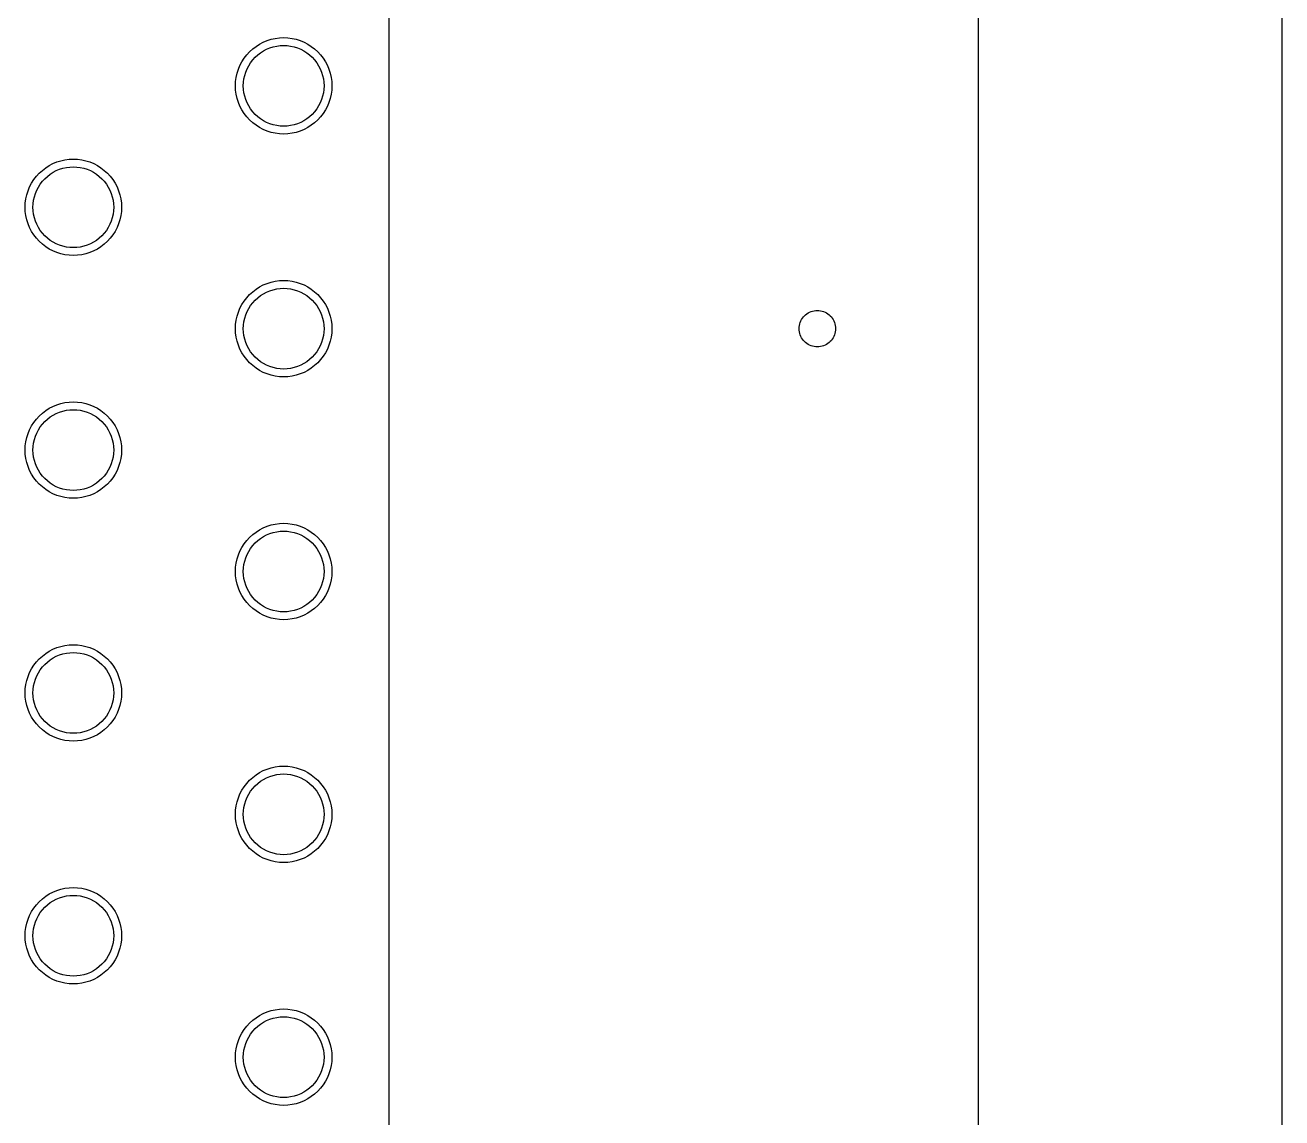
# Model space of a CAD drawing. Header units: millimetres. Extents: x 0 to 2033, y -1000001 to 3212.
# Drawn here: x 365 to 572, y 845 to 1025 of the extents above; entities that cross this region are included whole.
import ezdxf

# ---------------------------------------------------------------- set-up
doc = ezdxf.new("R2010")
doc.units = ezdxf.units.MM
doc.layers.add('DRAWING', color=7, linetype='Continuous')

msp = doc.modelspace()

# ---------------------------------------------------------------- linework, layer by layer
at = {"layer": 'DRAWING', "linetype": 'CONTINUOUS', "true_color": 0x111111}
msp.add_line((522, 3150), (522, 320), dxfattribs=at)
at = {"layer": 'DRAWING', "linetype": 'CONTINUOUS', "true_color": 0xff6a00}
msp.add_line((572, 3150), (572, 320), dxfattribs=at)
at = {"layer": 'DRAWING', "linetype": 'CONTINUOUS', "true_color": 0x222222}
msp.add_line((424.92, 3135), (424.92, 335), dxfattribs=at)
at = {"layer": 'DRAWING', "linetype": 'CONTINUOUS', "true_color": 0xff1a1a}
for points in [[(415.54, 1015), (415.51, 1014.31), (415.42, 1013.62), (415.27, 1012.94), (415.06, 1012.28), (414.8, 1011.64), (414.48, 1011.03), (414.1, 1010.45), (413.68, 1009.9), (413.21, 1009.39), (412.7, 1008.92), (412.15, 1008.5), (411.57, 1008.12), (410.96, 1007.8), (410.32, 1007.54), (409.66, 1007.33), (408.98, 1007.18), (408.29, 1007.09), (407.6, 1007.06), (406.91, 1007.09), (406.22, 1007.18), (405.54, 1007.33), (404.88, 1007.54), (404.24, 1007.8), (403.63, 1008.12), (403.05, 1008.5), (402.5, 1008.92), (401.99, 1009.39), (401.52, 1009.9), (401.1, 1010.45), (400.72, 1011.03), (400.4, 1011.64), (400.14, 1012.28), (399.93, 1012.94), (399.78, 1013.62), (399.69, 1014.31), (399.66, 1015), (399.69, 1015.69), (399.78, 1016.38), (399.93, 1017.06), (400.14, 1017.72), (400.4, 1018.36), (400.72, 1018.97), (401.1, 1019.55), (401.52, 1020.1), (401.99, 1020.61), (402.5, 1021.08), (403.05, 1021.5), (403.63, 1021.88), (404.24, 1022.2), (404.88, 1022.46), (405.54, 1022.67), (406.22, 1022.82), (406.91, 1022.91), (407.6, 1022.94), (408.29, 1022.91), (408.98, 1022.82), (409.66, 1022.67), (410.32, 1022.46), (410.96, 1022.2), (411.57, 1021.88), (412.15, 1021.5), (412.7, 1021.08), (413.21, 1020.61), (413.68, 1020.1), (414.1, 1019.55), (414.48, 1018.97), (414.8, 1018.36), (415.06, 1017.72), (415.27, 1017.06), (415.42, 1016.38), (415.51, 1015.69), (415.54, 1015)], [(380.9, 995), (380.87, 994.31), (380.78, 993.62), (380.63, 992.94), (380.42, 992.28), (380.16, 991.64), (379.84, 991.03), (379.46, 990.45), (379.04, 989.9), (378.57, 989.39), (378.06, 988.92), (377.51, 988.5), (376.93, 988.12), (376.32, 987.8), (375.68, 987.54), (375.02, 987.33), (374.34, 987.18), (373.65, 987.09), (372.96, 987.06), (372.27, 987.09), (371.58, 987.18), (370.9, 987.33), (370.24, 987.54), (369.6, 987.8), (368.99, 988.12), (368.41, 988.5), (367.86, 988.92), (367.35, 989.39), (366.88, 989.9), (366.46, 990.45), (366.08, 991.03), (365.76, 991.64), (365.5, 992.28), (365.29, 992.94), (365.14, 993.62), (365.05, 994.31), (365.02, 995), (365.05, 995.69), (365.14, 996.38), (365.29, 997.06), (365.5, 997.72), (365.76, 998.36), (366.08, 998.97), (366.46, 999.55), (366.88, 1000.1), (367.35, 1000.61), (367.86, 1001.08), (368.41, 1001.5), (368.99, 1001.88), (369.6, 1002.2), (370.24, 1002.46), (370.9, 1002.67), (371.58, 1002.82), (372.27, 1002.91), (372.96, 1002.94), (373.65, 1002.91), (374.34, 1002.82), (375.02, 1002.67), (375.68, 1002.46), (376.32, 1002.2), (376.93, 1001.88), (377.51, 1001.5), (378.06, 1001.08), (378.57, 1000.61), (379.04, 1000.1), (379.46, 999.55), (379.84, 998.97), (380.16, 998.36), (380.42, 997.72), (380.63, 997.06), (380.78, 996.38), (380.87, 995.69), (380.9, 995)], [(415.54, 975), (415.51, 974.31), (415.42, 973.62), (415.27, 972.94), (415.06, 972.28), (414.8, 971.64), (414.48, 971.03), (414.1, 970.45), (413.68, 969.9), (413.21, 969.39), (412.7, 968.92), (412.15, 968.5), (411.57, 968.12), (410.96, 967.8), (410.32, 967.54), (409.66, 967.33), (408.98, 967.18), (408.29, 967.09), (407.6, 967.06), (406.91, 967.09), (406.22, 967.18), (405.54, 967.33), (404.88, 967.54), (404.24, 967.8), (403.63, 968.12), (403.05, 968.5), (402.5, 968.92), (401.99, 969.39), (401.52, 969.9), (401.1, 970.45), (400.72, 971.03), (400.4, 971.64), (400.14, 972.28), (399.93, 972.94), (399.78, 973.62), (399.69, 974.31), (399.66, 975), (399.69, 975.69), (399.78, 976.38), (399.93, 977.06), (400.14, 977.72), (400.4, 978.36), (400.72, 978.97), (401.1, 979.55), (401.52, 980.1), (401.99, 980.61), (402.5, 981.08), (403.05, 981.5), (403.63, 981.88), (404.24, 982.2), (404.88, 982.46), (405.54, 982.67), (406.22, 982.82), (406.91, 982.91), (407.6, 982.94), (408.29, 982.91), (408.98, 982.82), (409.66, 982.67), (410.32, 982.46), (410.96, 982.2), (411.57, 981.88), (412.15, 981.5), (412.7, 981.08), (413.21, 980.61), (413.68, 980.1), (414.1, 979.55), (414.48, 978.97), (414.8, 978.36), (415.06, 977.72), (415.27, 977.06), (415.42, 976.38), (415.51, 975.69), (415.54, 975)], [(380.9, 955), (380.87, 954.31), (380.78, 953.62), (380.63, 952.94), (380.42, 952.28), (380.16, 951.64), (379.84, 951.03), (379.46, 950.45), (379.04, 949.9), (378.57, 949.39), (378.06, 948.92), (377.51, 948.5), (376.93, 948.12), (376.32, 947.8), (375.68, 947.54), (375.02, 947.33), (374.34, 947.18), (373.65, 947.09), (372.96, 947.06), (372.27, 947.09), (371.58, 947.18), (370.9, 947.33), (370.24, 947.54), (369.6, 947.8), (368.99, 948.12), (368.41, 948.5), (367.86, 948.92), (367.35, 949.39), (366.88, 949.9), (366.46, 950.45), (366.08, 951.03), (365.76, 951.64), (365.5, 952.28), (365.29, 952.94), (365.14, 953.62), (365.05, 954.31), (365.02, 955), (365.05, 955.69), (365.14, 956.38), (365.29, 957.06), (365.5, 957.72), (365.76, 958.36), (366.08, 958.97), (366.46, 959.55), (366.88, 960.1), (367.35, 960.61), (367.86, 961.08), (368.41, 961.5), (368.99, 961.88), (369.6, 962.2), (370.24, 962.46), (370.9, 962.67), (371.58, 962.82), (372.27, 962.91), (372.96, 962.94), (373.65, 962.91), (374.34, 962.82), (375.02, 962.67), (375.68, 962.46), (376.32, 962.2), (376.93, 961.88), (377.51, 961.5), (378.06, 961.08), (378.57, 960.61), (379.04, 960.1), (379.46, 959.55), (379.84, 958.97), (380.16, 958.36), (380.42, 957.72), (380.63, 957.06), (380.78, 956.38), (380.87, 955.69), (380.9, 955)], [(415.54, 935), (415.51, 934.31), (415.42, 933.62), (415.27, 932.94), (415.06, 932.28), (414.8, 931.64), (414.48, 931.03), (414.1, 930.45), (413.68, 929.9), (413.21, 929.39), (412.7, 928.92), (412.15, 928.5), (411.57, 928.12), (410.96, 927.8), (410.32, 927.54), (409.66, 927.33), (408.98, 927.18), (408.29, 927.09), (407.6, 927.06), (406.91, 927.09), (406.22, 927.18), (405.54, 927.33), (404.88, 927.54), (404.24, 927.8), (403.63, 928.12), (403.05, 928.5), (402.5, 928.92), (401.99, 929.39), (401.52, 929.9), (401.1, 930.45), (400.72, 931.03), (400.4, 931.64), (400.14, 932.28), (399.93, 932.94), (399.78, 933.62), (399.69, 934.31), (399.66, 935), (399.69, 935.69), (399.78, 936.38), (399.93, 937.06), (400.14, 937.72), (400.4, 938.36), (400.72, 938.97), (401.1, 939.55), (401.52, 940.1), (401.99, 940.61), (402.5, 941.08), (403.05, 941.5), (403.63, 941.88), (404.24, 942.2), (404.88, 942.46), (405.54, 942.67), (406.22, 942.82), (406.91, 942.91), (407.6, 942.94), (408.29, 942.91), (408.98, 942.82), (409.66, 942.67), (410.32, 942.46), (410.96, 942.2), (411.57, 941.88), (412.15, 941.5), (412.7, 941.08), (413.21, 940.61), (413.68, 940.1), (414.1, 939.55), (414.48, 938.97), (414.8, 938.36), (415.06, 937.72), (415.27, 937.06), (415.42, 936.38), (415.51, 935.69), (415.54, 935)], [(380.9, 915), (380.87, 914.31), (380.78, 913.62), (380.63, 912.94), (380.42, 912.28), (380.16, 911.64), (379.84, 911.03), (379.46, 910.45), (379.04, 909.9), (378.57, 909.39), (378.06, 908.92), (377.51, 908.5), (376.93, 908.12), (376.32, 907.8), (375.68, 907.54), (375.02, 907.33), (374.34, 907.18), (373.65, 907.09), (372.96, 907.06), (372.27, 907.09), (371.58, 907.18), (370.9, 907.33), (370.24, 907.54), (369.6, 907.8), (368.99, 908.12), (368.41, 908.5), (367.86, 908.92), (367.35, 909.39), (366.88, 909.9), (366.46, 910.45), (366.08, 911.03), (365.76, 911.64), (365.5, 912.28), (365.29, 912.94), (365.14, 913.62), (365.05, 914.31), (365.02, 915), (365.05, 915.69), (365.14, 916.38), (365.29, 917.06), (365.5, 917.72), (365.76, 918.36), (366.08, 918.97), (366.46, 919.55), (366.88, 920.1), (367.35, 920.61), (367.86, 921.08), (368.41, 921.5), (368.99, 921.88), (369.6, 922.2), (370.24, 922.46), (370.9, 922.67), (371.58, 922.82), (372.27, 922.91), (372.96, 922.94), (373.65, 922.91), (374.34, 922.82), (375.02, 922.67), (375.68, 922.46), (376.32, 922.2), (376.93, 921.88), (377.51, 921.5), (378.06, 921.08), (378.57, 920.61), (379.04, 920.1), (379.46, 919.55), (379.84, 918.97), (380.16, 918.36), (380.42, 917.72), (380.63, 917.06), (380.78, 916.38), (380.87, 915.69), (380.9, 915)], [(415.54, 895), (415.51, 894.31), (415.42, 893.62), (415.27, 892.94), (415.06, 892.28), (414.8, 891.64), (414.48, 891.03), (414.1, 890.45), (413.68, 889.9), (413.21, 889.39), (412.7, 888.92), (412.15, 888.5), (411.57, 888.12), (410.96, 887.8), (410.32, 887.54), (409.66, 887.33), (408.98, 887.18), (408.29, 887.09), (407.6, 887.06), (406.91, 887.09), (406.22, 887.18), (405.54, 887.33), (404.88, 887.54), (404.24, 887.8), (403.63, 888.12), (403.05, 888.5), (402.5, 888.92), (401.99, 889.39), (401.52, 889.9), (401.1, 890.45), (400.72, 891.03), (400.4, 891.64), (400.14, 892.28), (399.93, 892.94), (399.78, 893.62), (399.69, 894.31), (399.66, 895), (399.69, 895.69), (399.78, 896.38), (399.93, 897.06), (400.14, 897.72), (400.4, 898.36), (400.72, 898.97), (401.1, 899.55), (401.52, 900.1), (401.99, 900.61), (402.5, 901.08), (403.05, 901.5), (403.63, 901.88), (404.24, 902.2), (404.88, 902.46), (405.54, 902.67), (406.22, 902.82), (406.91, 902.91), (407.6, 902.94), (408.29, 902.91), (408.98, 902.82), (409.66, 902.67), (410.32, 902.46), (410.96, 902.2), (411.57, 901.88), (412.15, 901.5), (412.7, 901.08), (413.21, 900.61), (413.68, 900.1), (414.1, 899.55), (414.48, 898.97), (414.8, 898.36), (415.06, 897.72), (415.27, 897.06), (415.42, 896.38), (415.51, 895.69), (415.54, 895)], [(380.9, 875), (380.87, 874.31), (380.78, 873.62), (380.63, 872.94), (380.42, 872.28), (380.16, 871.64), (379.84, 871.03), (379.46, 870.45), (379.04, 869.9), (378.57, 869.39), (378.06, 868.92), (377.51, 868.5), (376.93, 868.12), (376.32, 867.8), (375.68, 867.54), (375.02, 867.33), (374.34, 867.18), (373.65, 867.09), (372.96, 867.06), (372.27, 867.09), (371.58, 867.18), (370.9, 867.33), (370.24, 867.54), (369.6, 867.8), (368.99, 868.12), (368.41, 868.5), (367.86, 868.92), (367.35, 869.39), (366.88, 869.9), (366.46, 870.45), (366.08, 871.03), (365.76, 871.64), (365.5, 872.28), (365.29, 872.94), (365.14, 873.62), (365.05, 874.31), (365.02, 875), (365.05, 875.69), (365.14, 876.38), (365.29, 877.06), (365.5, 877.72), (365.76, 878.36), (366.08, 878.97), (366.46, 879.55), (366.88, 880.1), (367.35, 880.61), (367.86, 881.08), (368.41, 881.5), (368.99, 881.88), (369.6, 882.2), (370.24, 882.46), (370.9, 882.67), (371.58, 882.82), (372.27, 882.91), (372.96, 882.94), (373.65, 882.91), (374.34, 882.82), (375.02, 882.67), (375.68, 882.46), (376.32, 882.2), (376.93, 881.88), (377.51, 881.5), (378.06, 881.08), (378.57, 880.61), (379.04, 880.1), (379.46, 879.55), (379.84, 878.97), (380.16, 878.36), (380.42, 877.72), (380.63, 877.06), (380.78, 876.38), (380.87, 875.69), (380.9, 875)], [(415.54, 855), (415.51, 854.31), (415.42, 853.62), (415.27, 852.94), (415.06, 852.28), (414.8, 851.64), (414.48, 851.03), (414.1, 850.45), (413.68, 849.9), (413.21, 849.39), (412.7, 848.92), (412.15, 848.5), (411.57, 848.12), (410.96, 847.8), (410.32, 847.54), (409.66, 847.33), (408.98, 847.18), (408.29, 847.09), (407.6, 847.06), (406.91, 847.09), (406.22, 847.18), (405.54, 847.33), (404.88, 847.54), (404.24, 847.8), (403.63, 848.12), (403.05, 848.5), (402.5, 848.92), (401.99, 849.39), (401.52, 849.9), (401.1, 850.45), (400.72, 851.03), (400.4, 851.64), (400.14, 852.28), (399.93, 852.94), (399.78, 853.62), (399.69, 854.31), (399.66, 855), (399.69, 855.69), (399.78, 856.38), (399.93, 857.06), (400.14, 857.72), (400.4, 858.36), (400.72, 858.97), (401.1, 859.55), (401.52, 860.1), (401.99, 860.61), (402.5, 861.08), (403.05, 861.5), (403.63, 861.88), (404.24, 862.2), (404.88, 862.46), (405.54, 862.67), (406.22, 862.82), (406.91, 862.91), (407.6, 862.94), (408.29, 862.91), (408.98, 862.82), (409.66, 862.67), (410.32, 862.46), (410.96, 862.2), (411.57, 861.88), (412.15, 861.5), (412.7, 861.08), (413.21, 860.61), (413.68, 860.1), (414.1, 859.55), (414.48, 858.97), (414.8, 858.36), (415.06, 857.72), (415.27, 857.06), (415.42, 856.38), (415.51, 855.69), (415.54, 855)]]:
    msp.add_lwpolyline(points, close=True, dxfattribs=at)
at = {"layer": 'DRAWING', "linetype": 'CONTINUOUS', "true_color": 0x111111}
for points in [[(414.25, 1015), (414.22, 1014.42), (414.15, 1013.85), (414.02, 1013.28), (413.85, 1012.73), (413.63, 1012.19), (413.36, 1011.68), (413.05, 1011.19), (412.69, 1010.73), (412.3, 1010.3), (411.87, 1009.91), (411.41, 1009.55), (410.93, 1009.24), (410.41, 1008.97), (409.87, 1008.75), (409.32, 1008.58), (408.75, 1008.45), (408.18, 1008.38), (407.6, 1008.35), (407.02, 1008.38), (406.45, 1008.45), (405.88, 1008.58), (405.33, 1008.75), (404.79, 1008.97), (404.28, 1009.24), (403.79, 1009.55), (403.33, 1009.91), (402.9, 1010.3), (402.51, 1010.73), (402.15, 1011.19), (401.84, 1011.68), (401.57, 1012.19), (401.35, 1012.73), (401.18, 1013.28), (401.05, 1013.85), (400.98, 1014.42), (400.95, 1015), (400.98, 1015.58), (401.05, 1016.15), (401.18, 1016.72), (401.35, 1017.27), (401.57, 1017.81), (401.84, 1018.32), (402.15, 1018.81), (402.51, 1019.27), (402.9, 1019.7), (403.33, 1020.09), (403.79, 1020.45), (404.28, 1020.76), (404.79, 1021.03), (405.33, 1021.25), (405.88, 1021.42), (406.45, 1021.55), (407.02, 1021.62), (407.6, 1021.65), (408.18, 1021.62), (408.75, 1021.55), (409.32, 1021.42), (409.87, 1021.25), (410.41, 1021.03), (410.93, 1020.76), (411.41, 1020.45), (411.87, 1020.09), (412.3, 1019.7), (412.69, 1019.27), (413.05, 1018.81), (413.36, 1018.32), (413.63, 1017.81), (413.85, 1017.27), (414.02, 1016.72), (414.15, 1016.15), (414.22, 1015.58), (414.25, 1015)], [(379.61, 995), (379.58, 994.42), (379.51, 993.85), (379.38, 993.28), (379.21, 992.73), (378.99, 992.19), (378.72, 991.68), (378.41, 991.19), (378.05, 990.73), (377.66, 990.3), (377.23, 989.91), (376.77, 989.55), (376.29, 989.24), (375.77, 988.97), (375.23, 988.75), (374.68, 988.58), (374.11, 988.45), (373.54, 988.38), (372.96, 988.35), (372.38, 988.38), (371.81, 988.45), (371.24, 988.58), (370.69, 988.75), (370.15, 988.97), (369.64, 989.24), (369.15, 989.55), (368.69, 989.91), (368.26, 990.3), (367.87, 990.73), (367.51, 991.19), (367.2, 991.68), (366.93, 992.19), (366.71, 992.73), (366.54, 993.28), (366.41, 993.85), (366.34, 994.42), (366.31, 995), (366.34, 995.58), (366.41, 996.15), (366.54, 996.72), (366.71, 997.27), (366.93, 997.81), (367.2, 998.32), (367.51, 998.81), (367.87, 999.27), (368.26, 999.7), (368.69, 1000.09), (369.15, 1000.45), (369.64, 1000.76), (370.15, 1001.03), (370.69, 1001.25), (371.24, 1001.42), (371.81, 1001.55), (372.38, 1001.62), (372.96, 1001.65), (373.54, 1001.62), (374.11, 1001.55), (374.68, 1001.42), (375.23, 1001.25), (375.77, 1001.03), (376.29, 1000.76), (376.77, 1000.45), (377.23, 1000.09), (377.66, 999.7), (378.05, 999.27), (378.41, 998.81), (378.72, 998.32), (378.99, 997.81), (379.21, 997.27), (379.38, 996.72), (379.51, 996.15), (379.58, 995.58), (379.61, 995)], [(414.25, 975), (414.22, 974.42), (414.15, 973.85), (414.02, 973.28), (413.85, 972.73), (413.63, 972.19), (413.36, 971.68), (413.05, 971.19), (412.69, 970.73), (412.3, 970.3), (411.87, 969.91), (411.41, 969.55), (410.93, 969.24), (410.41, 968.97), (409.87, 968.75), (409.32, 968.58), (408.75, 968.45), (408.18, 968.38), (407.6, 968.35), (407.02, 968.38), (406.45, 968.45), (405.88, 968.58), (405.33, 968.75), (404.79, 968.97), (404.28, 969.24), (403.79, 969.55), (403.33, 969.91), (402.9, 970.3), (402.51, 970.73), (402.15, 971.19), (401.84, 971.68), (401.57, 972.19), (401.35, 972.73), (401.18, 973.28), (401.05, 973.85), (400.98, 974.42), (400.95, 975), (400.98, 975.58), (401.05, 976.15), (401.18, 976.72), (401.35, 977.27), (401.57, 977.81), (401.84, 978.32), (402.15, 978.81), (402.51, 979.27), (402.9, 979.7), (403.33, 980.09), (403.79, 980.45), (404.28, 980.76), (404.79, 981.03), (405.33, 981.25), (405.88, 981.42), (406.45, 981.55), (407.02, 981.62), (407.6, 981.65), (408.18, 981.62), (408.75, 981.55), (409.32, 981.42), (409.87, 981.25), (410.41, 981.03), (410.93, 980.76), (411.41, 980.45), (411.87, 980.09), (412.3, 979.7), (412.69, 979.27), (413.05, 978.81), (413.36, 978.32), (413.63, 977.81), (413.85, 977.27), (414.02, 976.72), (414.15, 976.15), (414.22, 975.58), (414.25, 975)], [(498.5, 975), (498.49, 974.74), (498.45, 974.48), (498.4, 974.22), (498.32, 973.97), (498.22, 973.73), (498.1, 973.5), (497.96, 973.28), (497.8, 973.07), (497.62, 972.88), (497.43, 972.7), (497.22, 972.54), (497, 972.4), (496.77, 972.28), (496.53, 972.18), (496.28, 972.1), (496.02, 972.05), (495.76, 972.01), (495.5, 972), (495.24, 972.01), (494.98, 972.05), (494.72, 972.1), (494.47, 972.18), (494.23, 972.28), (494, 972.4), (493.78, 972.54), (493.57, 972.7), (493.38, 972.88), (493.2, 973.07), (493.04, 973.28), (492.9, 973.5), (492.78, 973.73), (492.68, 973.97), (492.6, 974.22), (492.55, 974.48), (492.51, 974.74), (492.5, 975), (492.51, 975.26), (492.55, 975.52), (492.6, 975.78), (492.68, 976.03), (492.78, 976.27), (492.9, 976.5), (493.04, 976.72), (493.2, 976.93), (493.38, 977.12), (493.57, 977.3), (493.78, 977.46), (494, 977.6), (494.23, 977.72), (494.47, 977.82), (494.72, 977.9), (494.98, 977.95), (495.24, 977.99), (495.5, 978), (495.76, 977.99), (496.02, 977.95), (496.28, 977.9), (496.53, 977.82), (496.77, 977.72), (497, 977.6), (497.22, 977.46), (497.43, 977.3), (497.62, 977.12), (497.8, 976.93), (497.96, 976.72), (498.1, 976.5), (498.22, 976.27), (498.32, 976.03), (498.4, 975.78), (498.45, 975.52), (498.49, 975.26), (498.5, 975)], [(379.61, 955), (379.58, 954.42), (379.51, 953.85), (379.38, 953.28), (379.21, 952.73), (378.99, 952.19), (378.72, 951.68), (378.41, 951.19), (378.05, 950.73), (377.66, 950.3), (377.23, 949.91), (376.77, 949.55), (376.29, 949.24), (375.77, 948.97), (375.23, 948.75), (374.68, 948.58), (374.11, 948.45), (373.54, 948.38), (372.96, 948.35), (372.38, 948.38), (371.81, 948.45), (371.24, 948.58), (370.69, 948.75), (370.15, 948.97), (369.64, 949.24), (369.15, 949.55), (368.69, 949.91), (368.26, 950.3), (367.87, 950.73), (367.51, 951.19), (367.2, 951.68), (366.93, 952.19), (366.71, 952.73), (366.54, 953.28), (366.41, 953.85), (366.34, 954.42), (366.31, 955), (366.34, 955.58), (366.41, 956.15), (366.54, 956.72), (366.71, 957.27), (366.93, 957.81), (367.2, 958.32), (367.51, 958.81), (367.87, 959.27), (368.26, 959.7), (368.69, 960.09), (369.15, 960.45), (369.64, 960.76), (370.15, 961.03), (370.69, 961.25), (371.24, 961.42), (371.81, 961.55), (372.38, 961.62), (372.96, 961.65), (373.54, 961.62), (374.11, 961.55), (374.68, 961.42), (375.23, 961.25), (375.77, 961.03), (376.29, 960.76), (376.77, 960.45), (377.23, 960.09), (377.66, 959.7), (378.05, 959.27), (378.41, 958.81), (378.72, 958.32), (378.99, 957.81), (379.21, 957.27), (379.38, 956.72), (379.51, 956.15), (379.58, 955.58), (379.61, 955)], [(414.25, 935), (414.22, 934.42), (414.15, 933.85), (414.02, 933.28), (413.85, 932.73), (413.63, 932.19), (413.36, 931.68), (413.05, 931.19), (412.69, 930.73), (412.3, 930.3), (411.87, 929.91), (411.41, 929.55), (410.93, 929.24), (410.41, 928.97), (409.87, 928.75), (409.32, 928.58), (408.75, 928.45), (408.18, 928.38), (407.6, 928.35), (407.02, 928.38), (406.45, 928.45), (405.88, 928.58), (405.33, 928.75), (404.79, 928.97), (404.28, 929.24), (403.79, 929.55), (403.33, 929.91), (402.9, 930.3), (402.51, 930.73), (402.15, 931.19), (401.84, 931.68), (401.57, 932.19), (401.35, 932.73), (401.18, 933.28), (401.05, 933.85), (400.98, 934.42), (400.95, 935), (400.98, 935.58), (401.05, 936.15), (401.18, 936.72), (401.35, 937.27), (401.57, 937.81), (401.84, 938.32), (402.15, 938.81), (402.51, 939.27), (402.9, 939.7), (403.33, 940.09), (403.79, 940.45), (404.28, 940.76), (404.79, 941.03), (405.33, 941.25), (405.88, 941.42), (406.45, 941.55), (407.02, 941.62), (407.6, 941.65), (408.18, 941.62), (408.75, 941.55), (409.32, 941.42), (409.87, 941.25), (410.41, 941.03), (410.93, 940.76), (411.41, 940.45), (411.87, 940.09), (412.3, 939.7), (412.69, 939.27), (413.05, 938.81), (413.36, 938.32), (413.63, 937.81), (413.85, 937.27), (414.02, 936.72), (414.15, 936.15), (414.22, 935.58), (414.25, 935)], [(379.61, 915), (379.58, 914.42), (379.51, 913.85), (379.38, 913.28), (379.21, 912.73), (378.99, 912.19), (378.72, 911.68), (378.41, 911.19), (378.05, 910.73), (377.66, 910.3), (377.23, 909.91), (376.77, 909.55), (376.29, 909.24), (375.77, 908.97), (375.23, 908.75), (374.68, 908.58), (374.11, 908.45), (373.54, 908.38), (372.96, 908.35), (372.38, 908.38), (371.81, 908.45), (371.24, 908.58), (370.69, 908.75), (370.15, 908.97), (369.64, 909.24), (369.15, 909.55), (368.69, 909.91), (368.26, 910.3), (367.87, 910.73), (367.51, 911.19), (367.2, 911.68), (366.93, 912.19), (366.71, 912.73), (366.54, 913.28), (366.41, 913.85), (366.34, 914.42), (366.31, 915), (366.34, 915.58), (366.41, 916.15), (366.54, 916.72), (366.71, 917.27), (366.93, 917.81), (367.2, 918.32), (367.51, 918.81), (367.87, 919.27), (368.26, 919.7), (368.69, 920.09), (369.15, 920.45), (369.64, 920.76), (370.15, 921.03), (370.69, 921.25), (371.24, 921.42), (371.81, 921.55), (372.38, 921.62), (372.96, 921.65), (373.54, 921.62), (374.11, 921.55), (374.68, 921.42), (375.23, 921.25), (375.77, 921.03), (376.29, 920.76), (376.77, 920.45), (377.23, 920.09), (377.66, 919.7), (378.05, 919.27), (378.41, 918.81), (378.72, 918.32), (378.99, 917.81), (379.21, 917.27), (379.38, 916.72), (379.51, 916.15), (379.58, 915.58), (379.61, 915)], [(414.25, 895), (414.22, 894.42), (414.15, 893.85), (414.02, 893.28), (413.85, 892.73), (413.63, 892.19), (413.36, 891.68), (413.05, 891.19), (412.69, 890.73), (412.3, 890.3), (411.87, 889.91), (411.41, 889.55), (410.93, 889.24), (410.41, 888.97), (409.87, 888.75), (409.32, 888.58), (408.75, 888.45), (408.18, 888.38), (407.6, 888.35), (407.02, 888.38), (406.45, 888.45), (405.88, 888.58), (405.33, 888.75), (404.79, 888.97), (404.28, 889.24), (403.79, 889.55), (403.33, 889.91), (402.9, 890.3), (402.51, 890.73), (402.15, 891.19), (401.84, 891.68), (401.57, 892.19), (401.35, 892.73), (401.18, 893.28), (401.05, 893.85), (400.98, 894.42), (400.95, 895), (400.98, 895.58), (401.05, 896.15), (401.18, 896.72), (401.35, 897.27), (401.57, 897.81), (401.84, 898.32), (402.15, 898.81), (402.51, 899.27), (402.9, 899.7), (403.33, 900.09), (403.79, 900.45), (404.28, 900.76), (404.79, 901.03), (405.33, 901.25), (405.88, 901.42), (406.45, 901.55), (407.02, 901.62), (407.6, 901.65), (408.18, 901.62), (408.75, 901.55), (409.32, 901.42), (409.87, 901.25), (410.41, 901.03), (410.93, 900.76), (411.41, 900.45), (411.87, 900.09), (412.3, 899.7), (412.69, 899.27), (413.05, 898.81), (413.36, 898.32), (413.63, 897.81), (413.85, 897.27), (414.02, 896.72), (414.15, 896.15), (414.22, 895.58), (414.25, 895)], [(379.61, 875), (379.58, 874.42), (379.51, 873.85), (379.38, 873.28), (379.21, 872.73), (378.99, 872.19), (378.72, 871.68), (378.41, 871.19), (378.05, 870.73), (377.66, 870.3), (377.23, 869.91), (376.77, 869.55), (376.29, 869.24), (375.77, 868.97), (375.23, 868.75), (374.68, 868.58), (374.11, 868.45), (373.54, 868.38), (372.96, 868.35), (372.38, 868.38), (371.81, 868.45), (371.24, 868.58), (370.69, 868.75), (370.15, 868.97), (369.64, 869.24), (369.15, 869.55), (368.69, 869.91), (368.26, 870.3), (367.87, 870.73), (367.51, 871.19), (367.2, 871.68), (366.93, 872.19), (366.71, 872.73), (366.54, 873.28), (366.41, 873.85), (366.34, 874.42), (366.31, 875), (366.34, 875.58), (366.41, 876.15), (366.54, 876.72), (366.71, 877.27), (366.93, 877.81), (367.2, 878.32), (367.51, 878.81), (367.87, 879.27), (368.26, 879.7), (368.69, 880.09), (369.15, 880.45), (369.64, 880.76), (370.15, 881.03), (370.69, 881.25), (371.24, 881.42), (371.81, 881.55), (372.38, 881.62), (372.96, 881.65), (373.54, 881.62), (374.11, 881.55), (374.68, 881.42), (375.23, 881.25), (375.77, 881.03), (376.29, 880.76), (376.77, 880.45), (377.23, 880.09), (377.66, 879.7), (378.05, 879.27), (378.41, 878.81), (378.72, 878.32), (378.99, 877.81), (379.21, 877.27), (379.38, 876.72), (379.51, 876.15), (379.58, 875.58), (379.61, 875)], [(414.25, 855), (414.22, 854.42), (414.15, 853.85), (414.02, 853.28), (413.85, 852.73), (413.63, 852.19), (413.36, 851.68), (413.05, 851.19), (412.69, 850.73), (412.3, 850.3), (411.87, 849.91), (411.41, 849.55), (410.93, 849.24), (410.41, 848.97), (409.87, 848.75), (409.32, 848.58), (408.75, 848.45), (408.18, 848.38), (407.6, 848.35), (407.02, 848.38), (406.45, 848.45), (405.88, 848.58), (405.33, 848.75), (404.79, 848.97), (404.28, 849.24), (403.79, 849.55), (403.33, 849.91), (402.9, 850.3), (402.51, 850.73), (402.15, 851.19), (401.84, 851.68), (401.57, 852.19), (401.35, 852.73), (401.18, 853.28), (401.05, 853.85), (400.98, 854.42), (400.95, 855), (400.98, 855.58), (401.05, 856.15), (401.18, 856.72), (401.35, 857.27), (401.57, 857.81), (401.84, 858.32), (402.15, 858.81), (402.51, 859.27), (402.9, 859.7), (403.33, 860.09), (403.79, 860.45), (404.28, 860.76), (404.79, 861.03), (405.33, 861.25), (405.88, 861.42), (406.45, 861.55), (407.02, 861.62), (407.6, 861.65), (408.18, 861.62), (408.75, 861.55), (409.32, 861.42), (409.87, 861.25), (410.41, 861.03), (410.93, 860.76), (411.41, 860.45), (411.87, 860.09), (412.3, 859.7), (412.69, 859.27), (413.05, 858.81), (413.36, 858.32), (413.63, 857.81), (413.85, 857.27), (414.02, 856.72), (414.15, 856.15), (414.22, 855.58), (414.25, 855)]]:
    msp.add_lwpolyline(points, close=True, dxfattribs=at)

doc.saveas('drawing.dxf')
